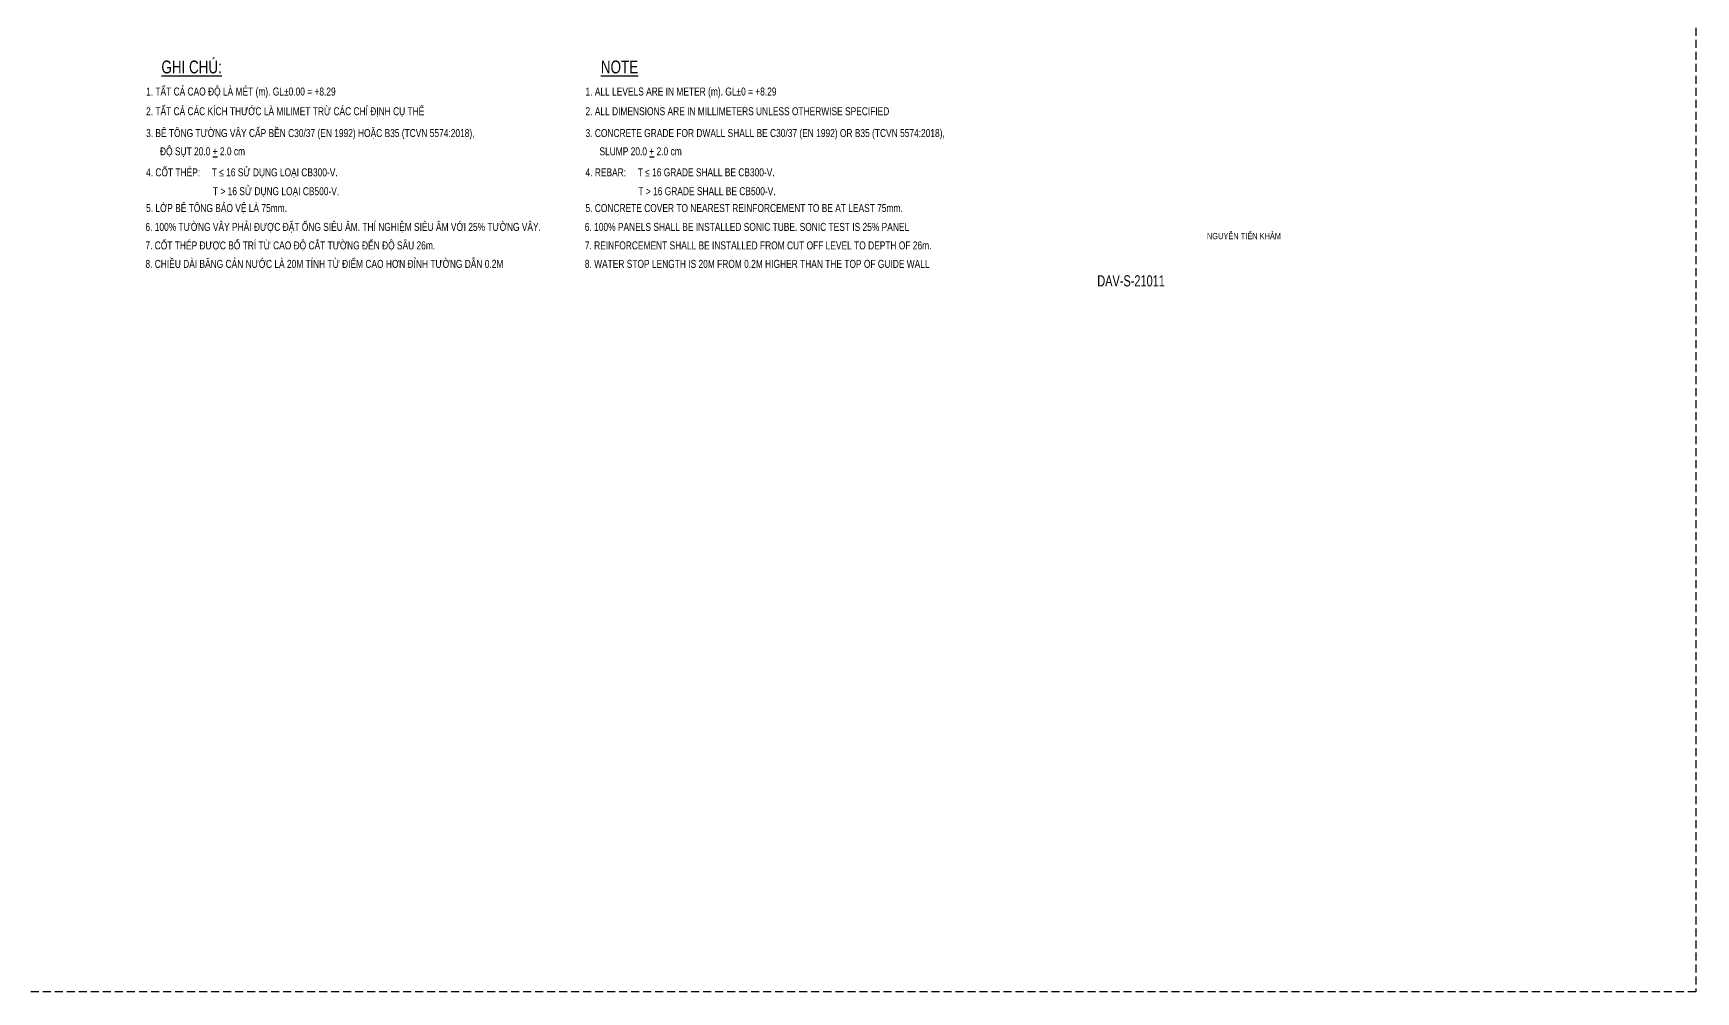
# Model space of a CAD drawing. Header units: millimetres. Extents: x 2611025 to 4139346, y -89870 to 101087.
# Drawn here: x 2686152 to 2748466, y -89870 to -53942 of the extents above; entities that cross this region are included whole.
import ezdxf
from ezdxf.enums import TextEntityAlignment as Align

# ---------------------------------------------------------------- set-up
doc = ezdxf.new("R2010")
doc.units = ezdxf.units.MM
doc.header["$LTSCALE"] = 1200
doc.linetypes.add('HIDDEN', pattern=[0.375, 0.25, -0.125])
for name, color, linetype in [('CDC -TEXT KHUNG', 7, 'Continuous'), ('CDC.06.TEXT', 2, 'Continuous'), ('CDC.11.NOTE', 8, 'Continuous'), ('CDC_06.TEXT', 2, 'Continuous')]:
    doc.layers.add(name, color=color, linetype=linetype)
doc.layers.add('TCHI', color=4, linetype='HIDDEN', lineweight=30)
doc.styles.add('KT CDC', font='arial.ttf', dxfattribs={"width": 0.85, "height": 200})
doc.styles.add('SMTEXT', font='arial.ttf', dxfattribs={"width": 0.75})

# ---------------------------------------------------------------- blocks, each defined once
blk = doc.blocks.new('A$C7e6bd379')
at = {"layer": 'CDC.06.TEXT', "linetype": 'Continuous', "style": 'SMTEXT', "width": 0.75}
for s, p in [('%%UGHI CHÚ:', (0, 480)), ('%%UNOTE', (16471, 480))]:
    blk.add_text(s, height=480, dxfattribs=at).set_placement(p, align=Align.TOP_LEFT)
at = {"layer": 'CDC.06.TEXT', "style": 'SMTEXT', "width": 0.75}
for s, p in [('1. TẤT CẢ CAO ĐỘ LÀ MÉT (m). GL%%P0.00 = +8.29 ', (-576, -831)), ('1. ALL LEVELS ARE IN METER (m). GL%%P0 = +8.29 ', (15895, -831)), ('2. TẤT CẢ CÁC KÍCH THƯỚC LÀ MILIMET TRỪ CÁC CHỈ ĐỊNH CỤ THỂ', (-576, -1570)), ('2. ALL DIMENSIONS ARE IN MILLIMETERS UNLESS OTHERWISE SPECIFIED', (15895, -1570)), ('3. BÊ TÔNG TƯỜNG VÂY CẤP BỀN C30/37 (EN 1992) HOẶC B35 (TCVN 5574:2018),', (-576, -2387)), ('3. CONCRETE GRADE FOR DWALL SHALL BE C30/37 (EN 1992) OR B35 (TCVN 5574:2018),', (15895, -2387)), ('ĐỘ SỤT 20.0 %%U+%%U 2.0 cm', (-53, -3072)), ('SLUMP 20.0 %%U+%%U 2.0 cm', (16418, -3072)), ('4. CỐT THÉP:     T ≤ 16 SỬ DỤNG LOẠI CB300-V.', (-576, -3860)), ('4. REBAR:     T ≤ 16 GRADE SHALL BE CB300-V.', (15895, -3860)), ('                             T > 16 SỬ DỤNG LOẠI CB500-V.', (-601, -4567)), ('                       T > 16 GRADE SHALL BE CB500-V.', (15869, -4567)), ('5. LỚP BÊ TÔNG BẢO VỆ LÀ 75mm.', (-576, -5198)), ('5. CONCRETE COVER TO NEAREST REINFORCEMENT TO BE AT LEAST 75mm.', (15895, -5198)), ('6. 100%%% TƯỜNG VÂY PHẢI ĐƯỢC ĐẶT ỐNG SIÊU ÂM. THÍ NGHIỆM SIÊU ÂM VỚI 25%%% TƯỜNG VÂY.', (-601, -5905)), ('6. 100%%% PANELS SHALL BE INSTALLED SONIC TUBE. SONIC TEST IS 25%%% PANEL ', (15869, -5905)), ('7. CỐT THÉP ĐƯỢC BỐ TRÍ TỪ CAO ĐỘ CẮT TƯỜNG ĐẾN ĐỘ SÂU 26m. ', (-601, -6598)), ('7. REINFORCEMENT SHALL BE INSTALLED FROM CUT OFF LEVEL TO DEPTH OF 26m. ', (15869, -6598)), ('8. CHIỀU DÀI BĂNG CẢN NƯỚC LÀ 20M TÍNH TỪ ĐIỂM CAO HƠN ĐỈNH TƯỜNG DẪN 0.2M', (-601, -7291)), ('8. WATER STOP LENGTH IS 20M FROM 0.2M HIGHER THAN THE TOP OF GUIDE WALL', (15869, -7291))]:
    blk.add_text(s, height=300, dxfattribs=at).set_placement(p)

msp = doc.modelspace()

# ---------------------------------------------------------------- linework, layer by layer
at = {"layer": 'TCHI'}
msp.add_lwpolyline([(2611025.3, 17806.3), (2748466.1, 17806.3), (2748466.1, -89870.5), (2611025.3, -89870.5)], close=True, dxfattribs=at)

# ---------------------------------------------------------------- block references
at = {"layer": 'CDC.11.NOTE'}
msp.add_blockref('A$C7e6bd379', (2690957.3, -55446.2), dxfattribs=at)

# ---------------------------------------------------------------- texts
at = {"layer": 'CDC -TEXT KHUNG', "style": 'KT CDC', "width": 0.85}
msp.add_text('NGUYỄN TIẾN KHẢM', height=234, dxfattribs=at).set_placement((2730143.1, -61661.7))
msp.add_text('NGUYỄN TIẾN KHẢM', height=234, dxfattribs=at).set_placement((2730143.1, -61661.7))
at = {"layer": 'CDC_06.TEXT', "color": 2, "linetype": 'ByBlock', "style": 'SMTEXT', "width": 0.7}
msp.add_text('DAV-S-21011', height=420, dxfattribs=at).set_placement((2727300.7, -63222.6), align=Align.MIDDLE)

doc.saveas('drawing.dxf')
